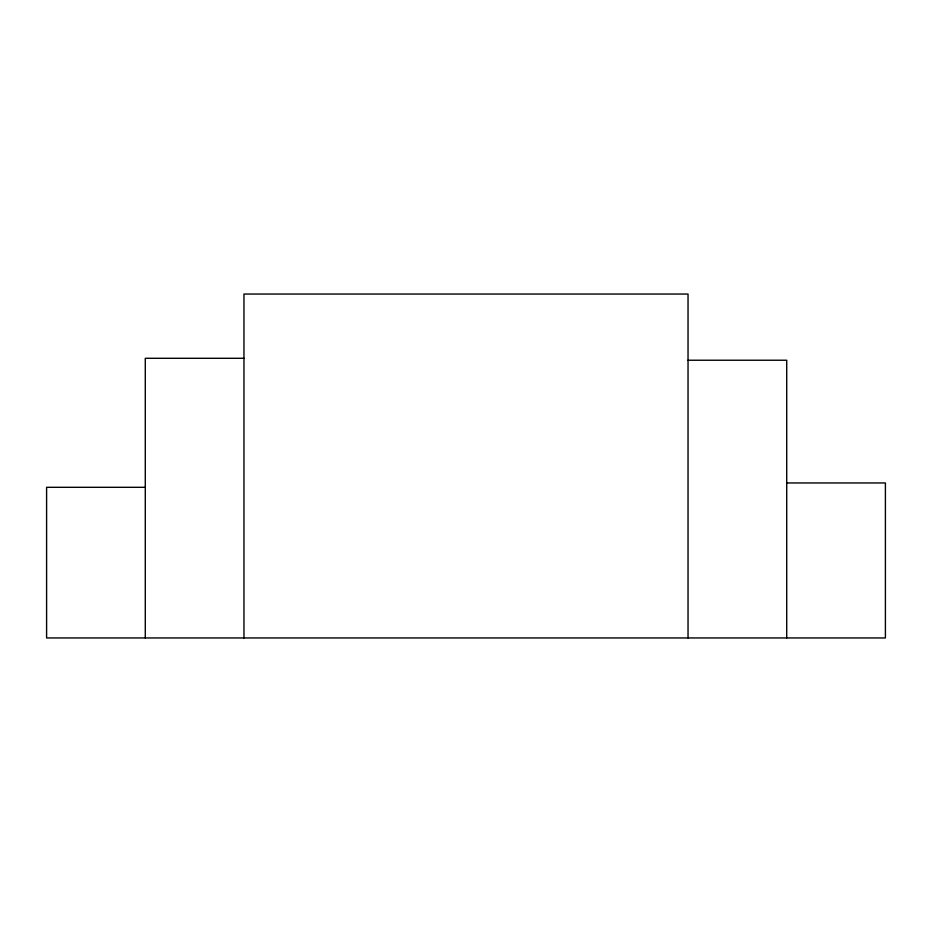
<?xml version="1.0" encoding="UTF-8"?>
<svg xmlns="http://www.w3.org/2000/svg" width="932" height="932" viewBox="0 0 932 932"><rect width="100%" height="100%" fill="white"/><g stroke="black" fill="none" stroke-linecap="round" stroke-linejoin="round"><path stroke-width="1.4" d="M243.963 358.284L145.287 358.284L145.287 637.954M688.037 360.23L786.713 360.23L786.713 637.954M786.713 482.962L885.4 482.962L885.4 637.954L46.6 637.954L46.6 487.308L145.287 487.308M688.037 637.954L688.037 294.046L243.963 294.046L243.963 637.954"/></g></svg>
